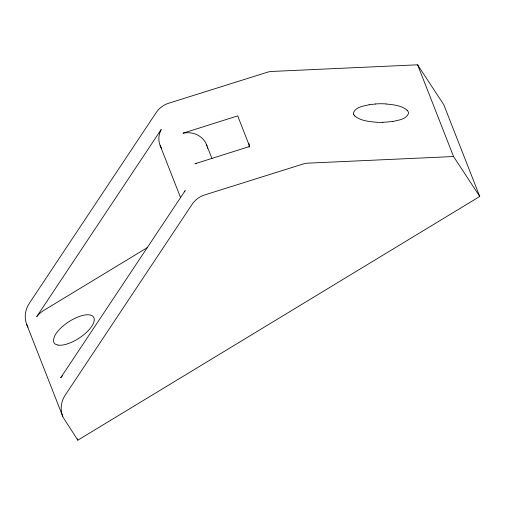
<?xml version="1.0" encoding="UTF-8"?>
<svg xmlns="http://www.w3.org/2000/svg" width="505" height="505" viewBox="0 0 505 505"><rect width="100%" height="100%" fill="white"/><g stroke="black" fill="none" stroke-linecap="round" stroke-linejoin="round"><path stroke-width="0.76" d="M147.649 247.431L44.017 310.272A26.191 23.792 -21.4 0 0 36.72 316.66L161.228 129.469A21.74 19.752 -21.4 0 0 161.802 148.678M479.75 196.477L453.553 156.531L306.68 163.21A21.702 19.714 -21.4 0 0 302.71 164.144L204.367 195.025A21.728 19.739 -21.4 0 0 192.563 203.66L65.713 394.367A26.197 23.798 -21.4 0 0 63.276 417.603L77.839 440.19L479.75 196.477L443.807 104.756L417.61 64.81L270.737 71.495A21.702 19.714 -21.4 0 0 266.766 72.43L168.424 103.304A21.728 19.739 -21.4 0 0 156.619 111.946L29.77 302.653A26.197 23.798 -21.4 0 0 27.333 325.889L28.021 327.215M196.363 163.519L195.018 163.753L249.678 146.463L237.697 115.885L183.037 133.181L184.382 132.948A21.734 19.745 -21.4 0 1 206.981 145.97M369.155 104.762C363.707 106.05 356.019 106.757 353.532 112.59A20.276 7.928 1.2 0 0 353.746 114.326M392.858 121.453C398.3 120.171 405.988 119.458 408.482 113.625A20.225 7.897 1.2 0 0 407.106 110.197M375.707 104.03L374.022 104.163A31.752 12.404 1 0 0 369.174 104.781M382.878 122.336L381.149 122.361A31.752 12.436 1.1 0 1 375.985 122.229C368.751 121.478 360.696 120.865 354.876 116.03M386.022 104.011C393.256 104.718 401.317 105.362 407.137 110.191M57.987 345.111L55.329 344.151A23.464 9.418 -39.1 0 1 53.543 339.594L54.521 336.273A23.565 9.671 -33.3 0 1 83.906 315.177A23.565 9.671 -33.3 0 1 89.442 329.31A23.565 9.671 -33.3 0 1 57.999 345.098M417.61 64.81L453.553 156.531M206.57 144.796L211.986 158.627M160.098 145.377L180.632 197.783M77.265 438.719L77.839 440.19M26.74 324.519L62.683 416.234M184.609 191.78A21.74 19.752 -21.4 0 1 185.19 190.612L60.682 377.803A26.191 23.792 -21.4 0 1 62.456 375.796M207.309 147.163A21.734 19.745 -21.4 0 1 207.555 148.382M248.971 143.622A63.649 57.829 -21.4 0 1 249.205 147.277M375.651 103.929A32.251 12.758 1.1 0 1 382.588 103.765A31.739 12.436 1.1 0 1 386.047 103.923M354.819 116.036A20.276 7.947 0.8 0 1 353.696 114.332M382.853 122.235A32.251 12.474 1 0 0 389.57 121.793A31.739 12.398 1 0 0 392.77 121.377"/></g></svg>
